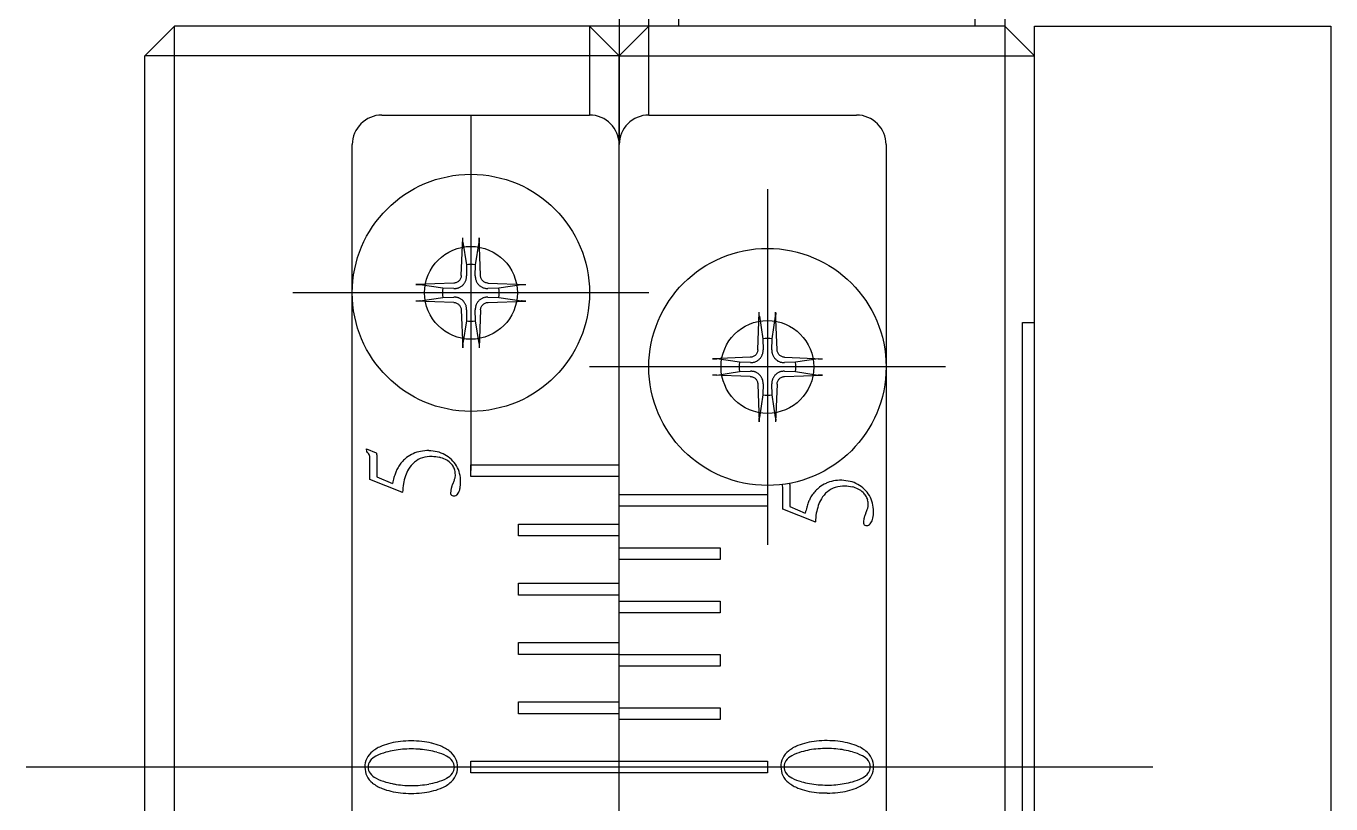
# Model space of a CAD drawing. Extents: x 1 to 277, y 0 to 196.
# Drawn here: x 169.95 to 191.95, y 108.89 to 122.01 of the extents above; entities that cross this region are included whole.
import ezdxf

# ---------------------------------------------------------------- set-up
doc = ezdxf.new("R2010")
doc.units = 0
doc.linetypes.add('CENTER', pattern=[50.8, 31.75, -6.35, 6.35, -6.35])
doc.layers.get('0').update_dxf_attribs({"linetype": 'CONTINUOUS'})
doc.layers.add('CENTER', color=1, linetype='CENTER')

msp = doc.modelspace()

# ---------------------------------------------------------------- linework, layer by layer
at = {"color": 7, "linetype": 'CONTINUOUS'}
for p, q in [((180.45, 122.01), (180.45, 130.01)), ((180.95, 130.01), (180.95, 122.01)), ((185.95, 122.01), (185.95, 130.01)), ((186.45, 130.01), (186.45, 122.01)), ((171.95, 121.51), (172.45, 122.01)), ((172.45, 97.01), (172.45, 122.01)), ((186.45, 122.01), (172.45, 122.01)), ((179.45, 122.01), (179.95, 121.51)), ((179.45, 122.01), (179.45, 120.51)), ((179.95, 121.51), (180.45, 122.01)), ((180.45, 120.51), (180.45, 122.01)), ((186.45, 122.01), (186.45, 97.01)), ((186.45, 122.01), (186.95, 121.51)), ((186.95, 122.01), (191.95, 122.01)), ((186.95, 84.51), (186.95, 122.01)), ((191.95, 122.01), (191.95, 89.51)), ((179.95, 121.51), (171.95, 121.51)), ((171.95, 97.51), (171.95, 121.51)), ((179.95, 97.51), (179.95, 121.51)), ((179.95, 121.51), (186.95, 121.51)), ((175.95, 120.51), (179.45, 120.51)), ((180.45, 120.51), (183.95, 120.51)), ((175.45, 99.01), (175.45, 120.01)), ((184.45, 120.01), (184.45, 99.01)), ((177.287, 117.8), (177.312, 118.436)), ((177.311, 118.415), (177.312, 118.426)), ((177.311, 118.405), (177.311, 118.415)), ((177.311, 118.4), (177.311, 118.405)), ((177.311, 118.395), (177.311, 118.4)), ((177.312, 118.385), (177.311, 118.395)), ((177.312, 118.426), (177.312, 118.436)), ((177.312, 118.381), (177.312, 118.385)), ((177.312, 118.377), (177.312, 118.381)), ((177.312, 118.373), (177.312, 118.377)), ((177.312, 118.37), (177.312, 118.373)), ((177.313, 118.367), (177.312, 118.37)), ((177.313, 118.364), (177.313, 118.367)), ((177.313, 118.364), (177.373, 117.983)), ((177.527, 117.983), (177.587, 118.364)), ((177.588, 118.37), (177.587, 118.367)), ((177.587, 118.367), (177.587, 118.364)), ((177.588, 118.436), (177.588, 118.426)), ((177.613, 117.8), (177.588, 118.436)), ((177.588, 118.426), (177.589, 118.415)), ((177.589, 118.395), (177.588, 118.385)), ((177.588, 118.385), (177.588, 118.381)), ((177.588, 118.381), (177.588, 118.377)), ((177.588, 118.377), (177.588, 118.373)), ((177.588, 118.373), (177.588, 118.37)), ((177.589, 118.415), (177.589, 118.405)), ((177.589, 118.405), (177.589, 118.4)), ((177.589, 118.4), (177.589, 118.395)), ((177.373, 117.983), (177.377, 117.798)), ((177.523, 117.798), (177.527, 117.983)), ((177.24, 117.703), (177.231, 117.696)), ((177.249, 117.711), (177.24, 117.703)), ((177.257, 117.72), (177.249, 117.711)), ((177.265, 117.73), (177.257, 117.72)), ((177.271, 117.741), (177.265, 117.73)), ((177.277, 117.752), (177.271, 117.741)), ((177.281, 117.764), (177.277, 117.752)), ((177.284, 117.776), (177.281, 117.764)), ((177.286, 117.788), (177.284, 117.776)), ((177.287, 117.8), (177.286, 117.788)), ((177.614, 117.787), (177.613, 117.8)), ((177.616, 117.775), (177.614, 117.787)), ((177.619, 117.763), (177.616, 117.775)), ((177.623, 117.752), (177.619, 117.763)), ((177.629, 117.74), (177.623, 117.752)), ((177.635, 117.73), (177.629, 117.74)), ((177.643, 117.72), (177.635, 117.73)), ((177.651, 117.711), (177.643, 117.72)), ((177.66, 117.703), (177.651, 117.711)), ((177.67, 117.696), (177.66, 117.703)), ((177.161, 117.673), (176.524, 117.648)), ((176.524, 117.648), (176.535, 117.649)), ((176.535, 117.649), (176.545, 117.649)), ((176.545, 117.649), (176.556, 117.649)), ((176.556, 117.649), (176.561, 117.649)), ((176.561, 117.649), (176.566, 117.649)), ((176.566, 117.649), (176.575, 117.649)), ((176.575, 117.649), (176.579, 117.649)), ((176.579, 117.649), (176.583, 117.648)), ((176.583, 117.648), (176.587, 117.648)), ((176.587, 117.648), (176.59, 117.648)), ((176.59, 117.648), (176.593, 117.648)), ((176.593, 117.648), (176.596, 117.647)), ((176.978, 117.588), (176.596, 117.647)), ((177.163, 117.583), (176.978, 117.588)), ((177.173, 117.674), (177.161, 117.673)), ((177.185, 117.676), (177.173, 117.674)), ((177.197, 117.679), (177.185, 117.676)), ((177.209, 117.684), (177.197, 117.679)), ((177.22, 117.689), (177.209, 117.684)), ((177.231, 117.696), (177.22, 117.689)), ((177.68, 117.689), (177.67, 117.696)), ((177.691, 117.684), (177.68, 117.689)), ((177.703, 117.679), (177.691, 117.684)), ((177.715, 117.676), (177.703, 117.679)), ((177.727, 117.674), (177.715, 117.676)), ((177.739, 117.673), (177.727, 117.674)), ((177.922, 117.588), (177.737, 117.583)), ((177.739, 117.673), (178.376, 117.648)), ((178.304, 117.647), (177.922, 117.588)), ((178.304, 117.647), (178.307, 117.648)), ((178.307, 117.648), (178.31, 117.648)), ((178.31, 117.648), (178.313, 117.648)), ((178.313, 117.648), (178.317, 117.648)), ((178.317, 117.648), (178.321, 117.649)), ((178.321, 117.649), (178.325, 117.649)), ((178.325, 117.649), (178.334, 117.649)), ((178.334, 117.649), (178.339, 117.649)), ((178.339, 117.649), (178.344, 117.649)), ((178.344, 117.649), (178.355, 117.649)), ((178.355, 117.649), (178.365, 117.649)), ((178.365, 117.649), (178.376, 117.648)), ((176.535, 117.372), (176.524, 117.372)), ((177.161, 117.348), (176.524, 117.372)), ((176.545, 117.372), (176.535, 117.372)), ((176.556, 117.372), (176.545, 117.372)), ((176.561, 117.372), (176.556, 117.372)), ((176.566, 117.372), (176.561, 117.372)), ((176.575, 117.372), (176.566, 117.372)), ((176.579, 117.372), (176.575, 117.372)), ((176.583, 117.372), (176.579, 117.372)), ((176.587, 117.373), (176.583, 117.372)), ((176.59, 117.373), (176.587, 117.373)), ((176.593, 117.373), (176.59, 117.373)), ((176.596, 117.373), (176.593, 117.373)), ((176.596, 117.373), (176.978, 117.433)), ((176.978, 117.433), (177.163, 117.437)), ((177.161, 117.348), (177.173, 117.347)), ((177.173, 117.347), (177.185, 117.345)), ((177.185, 117.345), (177.197, 117.342)), ((177.197, 117.342), (177.209, 117.337)), ((177.209, 117.337), (177.22, 117.332)), ((177.22, 117.332), (177.23, 117.325)), ((177.23, 117.325), (177.24, 117.318)), ((177.24, 117.318), (177.249, 117.31)), ((177.249, 117.31), (177.257, 117.301)), ((177.257, 117.301), (177.265, 117.291)), ((177.265, 117.291), (177.271, 117.28)), ((177.271, 117.28), (177.277, 117.269)), ((177.277, 117.269), (177.281, 117.258)), ((177.619, 117.257), (177.623, 117.269)), ((177.623, 117.269), (177.629, 117.28)), ((177.629, 117.28), (177.635, 117.291)), ((177.635, 117.291), (177.643, 117.301)), ((177.643, 117.301), (177.651, 117.31)), ((177.651, 117.31), (177.66, 117.318)), ((177.66, 117.318), (177.669, 117.325)), ((177.669, 117.325), (177.68, 117.332)), ((177.68, 117.332), (177.691, 117.337)), ((177.691, 117.337), (177.703, 117.342)), ((177.703, 117.342), (177.715, 117.345)), ((177.715, 117.345), (177.727, 117.347)), ((177.727, 117.347), (177.739, 117.348)), ((177.737, 117.437), (177.922, 117.433)), ((177.739, 117.348), (178.376, 117.372)), ((177.922, 117.433), (178.304, 117.373)), ((178.307, 117.373), (178.304, 117.373)), ((178.31, 117.373), (178.307, 117.373)), ((178.313, 117.373), (178.31, 117.373)), ((178.317, 117.372), (178.313, 117.373)), ((178.321, 117.372), (178.317, 117.372)), ((178.325, 117.372), (178.321, 117.372)), ((178.334, 117.372), (178.325, 117.372)), ((178.339, 117.372), (178.334, 117.372)), ((178.344, 117.372), (178.339, 117.372)), ((178.355, 117.372), (178.344, 117.372)), ((178.365, 117.372), (178.355, 117.372)), ((178.376, 117.372), (178.365, 117.372)), ((177.281, 117.258), (177.284, 117.245)), ((177.284, 117.245), (177.286, 117.233)), ((177.286, 117.233), (177.287, 117.221)), ((177.287, 117.221), (177.312, 116.584)), ((177.377, 117.223), (177.373, 117.038)), ((177.527, 117.038), (177.523, 117.223)), ((177.613, 117.221), (177.588, 116.584)), ((177.613, 117.221), (177.614, 117.233)), ((177.614, 117.233), (177.616, 117.245)), ((177.616, 117.245), (177.619, 117.257)), ((182.287, 116.55), (182.312, 117.186)), ((182.311, 117.165), (182.312, 117.176)), ((182.311, 117.155), (182.311, 117.165)), ((182.311, 117.15), (182.311, 117.155)), ((182.311, 117.145), (182.311, 117.15)), ((182.312, 117.135), (182.311, 117.145)), ((182.312, 117.176), (182.312, 117.186)), ((182.312, 117.131), (182.312, 117.135)), ((182.312, 117.127), (182.312, 117.131)), ((182.312, 117.123), (182.312, 117.127)), ((182.312, 117.12), (182.312, 117.123)), ((182.313, 117.117), (182.312, 117.12)), ((182.313, 117.114), (182.313, 117.117)), ((182.313, 117.114), (182.373, 116.733)), ((182.527, 116.733), (182.587, 117.114)), ((182.588, 117.12), (182.587, 117.117)), ((182.587, 117.117), (182.587, 117.114)), ((182.588, 117.186), (182.588, 117.176)), ((182.613, 116.55), (182.588, 117.186)), ((182.588, 117.176), (182.589, 117.165)), ((182.589, 117.145), (182.588, 117.135)), ((182.588, 117.135), (182.588, 117.131)), ((182.588, 117.131), (182.588, 117.127)), ((182.588, 117.127), (182.588, 117.123)), ((182.588, 117.123), (182.588, 117.12)), ((182.589, 117.165), (182.589, 117.155)), ((182.589, 117.155), (182.589, 117.15)), ((182.589, 117.15), (182.589, 117.145)), ((177.373, 117.038), (177.313, 116.656)), ((177.587, 116.656), (177.527, 117.038)), ((186.75, 117.01), (186.95, 117.01)), ((186.75, 102.01), (186.75, 117.01)), ((177.311, 116.626), (177.312, 116.635)), ((177.311, 116.621), (177.311, 116.626)), ((177.311, 116.616), (177.311, 116.621)), ((177.311, 116.605), (177.311, 116.616)), ((177.312, 116.595), (177.311, 116.605)), ((177.312, 116.651), (177.313, 116.654)), ((177.312, 116.647), (177.312, 116.651)), ((177.312, 116.644), (177.312, 116.647)), ((177.312, 116.64), (177.312, 116.644)), ((177.312, 116.635), (177.312, 116.64)), ((177.313, 116.654), (177.313, 116.656)), ((177.587, 116.656), (177.587, 116.654)), ((177.587, 116.654), (177.588, 116.651)), ((177.588, 116.651), (177.588, 116.647)), ((177.588, 116.647), (177.588, 116.644)), ((177.588, 116.644), (177.588, 116.64)), ((177.588, 116.64), (177.588, 116.635)), ((177.588, 116.635), (177.589, 116.626)), ((177.589, 116.605), (177.588, 116.595)), ((177.589, 116.626), (177.589, 116.621)), ((177.589, 116.621), (177.589, 116.616)), ((177.589, 116.616), (177.589, 116.605)), ((182.373, 116.733), (182.377, 116.548)), ((182.523, 116.548), (182.527, 116.733)), ((177.312, 116.584), (177.312, 116.595)), ((177.588, 116.595), (177.588, 116.584)), ((182.161, 116.423), (181.524, 116.398)), ((181.524, 116.398), (181.535, 116.399)), ((181.535, 116.399), (181.545, 116.399)), ((181.545, 116.399), (181.556, 116.399)), ((181.556, 116.399), (181.561, 116.399)), ((181.561, 116.399), (181.566, 116.399)), ((181.566, 116.399), (181.575, 116.399)), ((181.575, 116.399), (181.579, 116.399)), ((181.579, 116.399), (181.583, 116.398)), ((181.583, 116.398), (181.587, 116.398)), ((181.587, 116.398), (181.59, 116.398)), ((181.59, 116.398), (181.593, 116.398)), ((181.593, 116.398), (181.596, 116.397)), ((181.978, 116.338), (181.596, 116.397)), ((182.173, 116.424), (182.161, 116.423)), ((182.185, 116.426), (182.173, 116.424)), ((182.197, 116.429), (182.185, 116.426)), ((182.209, 116.434), (182.197, 116.429)), ((182.22, 116.439), (182.209, 116.434)), ((182.231, 116.446), (182.22, 116.439)), ((182.24, 116.453), (182.231, 116.446)), ((182.249, 116.461), (182.24, 116.453)), ((182.257, 116.47), (182.249, 116.461)), ((182.265, 116.48), (182.257, 116.47)), ((182.271, 116.491), (182.265, 116.48)), ((182.277, 116.502), (182.271, 116.491)), ((182.281, 116.514), (182.277, 116.502)), ((182.284, 116.526), (182.281, 116.514)), ((182.286, 116.538), (182.284, 116.526)), ((182.287, 116.55), (182.286, 116.538)), ((182.614, 116.537), (182.613, 116.55)), ((182.616, 116.525), (182.614, 116.537)), ((182.619, 116.513), (182.616, 116.525)), ((182.623, 116.502), (182.619, 116.513)), ((182.629, 116.49), (182.623, 116.502)), ((182.635, 116.48), (182.629, 116.49)), ((182.643, 116.47), (182.635, 116.48)), ((182.651, 116.461), (182.643, 116.47)), ((182.66, 116.453), (182.651, 116.461)), ((182.67, 116.446), (182.66, 116.453)), ((182.68, 116.439), (182.67, 116.446)), ((182.691, 116.434), (182.68, 116.439)), ((182.703, 116.429), (182.691, 116.434)), ((182.715, 116.426), (182.703, 116.429)), ((182.727, 116.424), (182.715, 116.426)), ((182.739, 116.423), (182.727, 116.424)), ((182.739, 116.423), (183.376, 116.398)), ((183.304, 116.397), (182.922, 116.338)), ((183.304, 116.397), (183.307, 116.398)), ((183.307, 116.398), (183.31, 116.398)), ((183.31, 116.398), (183.313, 116.398)), ((183.313, 116.398), (183.317, 116.398)), ((183.317, 116.398), (183.321, 116.399)), ((183.321, 116.399), (183.325, 116.399)), ((183.325, 116.399), (183.334, 116.399)), ((183.334, 116.399), (183.339, 116.399)), ((183.339, 116.399), (183.344, 116.399)), ((183.344, 116.399), (183.355, 116.399)), ((183.355, 116.399), (183.365, 116.399)), ((183.365, 116.399), (183.376, 116.398)), ((181.596, 116.123), (181.978, 116.183)), ((182.163, 116.333), (181.978, 116.338)), ((181.978, 116.183), (182.163, 116.187)), ((182.922, 116.338), (182.737, 116.333)), ((182.737, 116.187), (182.922, 116.183)), ((182.922, 116.183), (183.304, 116.123)), ((181.535, 116.122), (181.524, 116.122)), ((182.161, 116.098), (181.524, 116.122)), ((181.545, 116.122), (181.535, 116.122)), ((181.556, 116.122), (181.545, 116.122)), ((181.561, 116.122), (181.556, 116.122)), ((181.566, 116.122), (181.561, 116.122)), ((181.575, 116.122), (181.566, 116.122)), ((181.579, 116.122), (181.575, 116.122)), ((181.583, 116.122), (181.579, 116.122)), ((181.587, 116.123), (181.583, 116.122)), ((181.59, 116.123), (181.587, 116.123)), ((181.593, 116.123), (181.59, 116.123)), ((181.596, 116.123), (181.593, 116.123)), ((182.161, 116.098), (182.173, 116.097)), ((182.173, 116.097), (182.185, 116.095)), ((182.185, 116.095), (182.197, 116.092)), ((182.197, 116.092), (182.209, 116.087)), ((182.209, 116.087), (182.22, 116.082)), ((182.22, 116.082), (182.23, 116.075)), ((182.23, 116.075), (182.24, 116.068)), ((182.24, 116.068), (182.249, 116.06)), ((182.249, 116.06), (182.257, 116.051)), ((182.257, 116.051), (182.265, 116.041)), ((182.265, 116.041), (182.271, 116.03)), ((182.271, 116.03), (182.277, 116.019)), ((182.277, 116.019), (182.281, 116.008)), ((182.281, 116.008), (182.284, 115.995)), ((182.284, 115.995), (182.286, 115.983)), ((182.286, 115.983), (182.287, 115.971)), ((182.287, 115.971), (182.312, 115.334)), ((182.377, 115.973), (182.373, 115.788)), ((182.527, 115.788), (182.523, 115.973)), ((182.613, 115.971), (182.588, 115.334)), ((182.613, 115.971), (182.614, 115.983)), ((182.614, 115.983), (182.616, 115.995)), ((182.616, 115.995), (182.619, 116.007)), ((182.619, 116.007), (182.623, 116.019)), ((182.623, 116.019), (182.629, 116.03)), ((182.629, 116.03), (182.635, 116.041)), ((182.635, 116.041), (182.643, 116.051)), ((182.643, 116.051), (182.651, 116.06)), ((182.651, 116.06), (182.66, 116.068)), ((182.66, 116.068), (182.669, 116.075)), ((182.669, 116.075), (182.68, 116.082)), ((182.68, 116.082), (182.691, 116.087)), ((182.691, 116.087), (182.703, 116.092)), ((182.703, 116.092), (182.715, 116.095)), ((182.715, 116.095), (182.727, 116.097)), ((182.727, 116.097), (182.739, 116.098)), ((182.739, 116.098), (183.376, 116.122)), ((183.307, 116.123), (183.304, 116.123)), ((183.31, 116.123), (183.307, 116.123)), ((183.313, 116.123), (183.31, 116.123)), ((183.317, 116.122), (183.313, 116.123)), ((183.321, 116.122), (183.317, 116.122)), ((183.325, 116.122), (183.321, 116.122)), ((183.334, 116.122), (183.325, 116.122)), ((183.339, 116.122), (183.334, 116.122)), ((183.344, 116.122), (183.339, 116.122)), ((183.355, 116.122), (183.344, 116.122)), ((183.365, 116.122), (183.355, 116.122)), ((183.376, 116.122), (183.365, 116.122)), ((182.373, 115.788), (182.313, 115.406)), ((182.587, 115.406), (182.527, 115.788)), ((182.311, 115.376), (182.312, 115.385)), ((182.311, 115.371), (182.311, 115.376)), ((182.311, 115.366), (182.311, 115.371)), ((182.311, 115.355), (182.311, 115.366)), ((182.312, 115.345), (182.311, 115.355)), ((182.312, 115.401), (182.313, 115.404)), ((182.312, 115.397), (182.312, 115.401)), ((182.312, 115.394), (182.312, 115.397)), ((182.312, 115.39), (182.312, 115.394)), ((182.312, 115.385), (182.312, 115.39)), ((182.312, 115.334), (182.312, 115.345)), ((182.313, 115.404), (182.313, 115.406)), ((182.587, 115.406), (182.587, 115.404)), ((182.587, 115.404), (182.588, 115.401)), ((182.588, 115.401), (182.588, 115.397)), ((182.588, 115.397), (182.588, 115.394)), ((182.588, 115.394), (182.588, 115.39)), ((182.588, 115.39), (182.588, 115.385)), ((182.588, 115.385), (182.589, 115.376)), ((182.589, 115.355), (182.588, 115.345)), ((182.588, 115.345), (182.588, 115.334)), ((182.589, 115.376), (182.589, 115.371)), ((182.589, 115.371), (182.589, 115.366)), ((182.589, 115.366), (182.589, 115.355)), ((175.693, 114.831), (175.689, 114.876)), ((175.689, 114.876), (175.852, 114.809)), ((175.746, 114.361), (175.746, 114.734)), ((175.866, 114.776), (175.866, 114.405)), ((175.866, 114.405), (176.127, 114.295)), ((177.45, 114.41), (177.45, 114.61)), ((177.45, 114.61), (179.95, 114.61)), ((179.95, 114.41), (177.45, 114.41)), ((176.286, 114.147), (175.746, 114.361)), ((182.707, 113.861), (182.707, 114.234)), ((182.827, 114.276), (182.827, 113.905)), ((179.95, 114.11), (182.45, 114.11)), ((182.45, 114.11), (182.45, 113.91)), ((182.45, 113.91), (179.95, 113.91)), ((183.247, 113.647), (182.707, 113.861)), ((182.827, 113.905), (183.088, 113.795)), ((178.25, 113.41), (178.25, 113.61)), ((178.25, 113.61), (179.95, 113.61)), ((179.95, 113.41), (178.25, 113.41)), ((179.95, 113.21), (181.65, 113.21)), ((181.65, 113.21), (181.65, 113.01)), ((181.65, 113.01), (179.95, 113.01)), ((178.25, 112.41), (178.25, 112.61)), ((178.25, 112.61), (179.95, 112.61)), ((179.95, 112.41), (178.25, 112.41)), ((179.95, 112.31), (181.65, 112.31)), ((181.65, 112.31), (181.65, 112.11)), ((181.65, 112.11), (179.95, 112.11)), ((178.25, 111.41), (178.25, 111.61)), ((178.25, 111.61), (179.95, 111.61)), ((179.95, 111.41), (178.25, 111.41)), ((179.95, 111.41), (181.65, 111.41)), ((181.65, 111.41), (181.65, 111.21)), ((181.65, 111.21), (179.95, 111.21)), ((178.25, 110.41), (178.25, 110.61)), ((178.25, 110.61), (179.95, 110.61)), ((179.95, 110.51), (181.65, 110.51)), ((181.65, 110.51), (181.65, 110.31)), ((179.95, 110.41), (178.25, 110.41)), ((181.65, 110.31), (179.95, 110.31)), ((177.45, 109.41), (177.45, 109.61)), ((177.45, 109.61), (182.45, 109.61)), ((182.45, 109.61), (182.45, 109.41)), ((182.45, 109.41), (177.45, 109.41))]:
    msp.add_line(p, q, dxfattribs=at)
for centre, radius in [((177.45, 117.51), 2), ((177.45, 117.51), 0.783), ((182.45, 116.26), 2), ((182.45, 116.26), 0.783)]:
    msp.add_circle(centre, radius, dxfattribs=at)
for centre, radius, start, end in [((175.95, 120.01), 0.5, 90, 180), ((179.45, 120.01), 0.5, 0, 90), ((180.45, 120.01), 0.5, 90, 180), ((183.95, 120.01), 0.5, 0, 90), ((177.45, 117.51), 0.479, 80.6957, 99.3043), ((177.163, 117.793), 0.214, 333.7006, 339.428), ((177.171, 117.79), 0.206, 339.386, 345.0043), ((177.161, 117.792), 0.216, 345.0596, 350.4557), ((177.155, 117.793), 0.222, 350.4292, 355.7575), ((177.165, 117.793), 0.212, 355.7311, 1.3135), ((177.735, 117.793), 0.213, 178.6874, 184.268), ((177.745, 117.793), 0.222, 184.2424, 189.5709), ((177.739, 117.792), 0.216, 189.5456, 194.9391), ((177.729, 117.79), 0.206, 194.9953, 200.6145), ((177.737, 117.793), 0.214, 200.572, 206.2994), ((177.45, 117.51), 0.479, 170.6957, 189.3043), ((177.168, 117.796), 0.213, 268.6874, 274.268), ((177.167, 117.806), 0.222, 274.2424, 279.5709), ((177.168, 117.799), 0.216, 279.5456, 284.9391), ((177.171, 117.789), 0.206, 284.9953, 290.6145), ((177.168, 117.797), 0.214, 290.572, 296.2994), ((177.174, 117.785), 0.201, 296.2694, 302.6116), ((177.169, 117.793), 0.209, 302.6454, 308.7756), ((177.174, 117.787), 0.202, 308.7204, 314.9342), ((177.173, 117.787), 0.202, 315.0678, 321.2775), ((177.168, 117.791), 0.209, 321.2249, 327.3542), ((177.175, 117.786), 0.201, 327.3884, 333.7306), ((177.725, 117.786), 0.201, 206.2694, 212.6116), ((177.732, 117.791), 0.209, 212.6454, 218.7756), ((177.727, 117.787), 0.202, 218.7204, 224.9342), ((177.726, 117.787), 0.202, 225.0678, 231.2775), ((177.731, 117.793), 0.209, 231.2249, 237.3542), ((177.726, 117.785), 0.201, 237.3884, 243.7306), ((177.732, 117.797), 0.214, 243.7006, 249.428), ((177.729, 117.789), 0.206, 249.386, 255.0043), ((177.732, 117.799), 0.216, 255.0596, 260.4557), ((177.733, 117.806), 0.222, 260.4292, 265.7575), ((177.732, 117.796), 0.212, 265.7311, 271.3135), ((177.45, 117.51), 0.479, 350.6957, 9.3043), ((177.168, 117.225), 0.212, 85.7311, 91.3135), ((177.167, 117.215), 0.222, 80.4292, 85.7575), ((177.168, 117.222), 0.216, 75.0596, 80.4557), ((177.171, 117.232), 0.206, 69.386, 75.0043), ((177.168, 117.223), 0.214, 63.7006, 69.428), ((177.174, 117.236), 0.201, 57.3884, 63.7306), ((177.169, 117.228), 0.209, 51.2249, 57.3542), ((177.174, 117.234), 0.202, 45.0678, 51.2775), ((177.173, 117.234), 0.202, 38.7204, 44.9342), ((177.168, 117.229), 0.209, 32.6454, 38.7756), ((177.175, 117.234), 0.201, 26.2694, 32.6116), ((177.163, 117.228), 0.214, 20.572, 26.2994), ((177.171, 117.231), 0.206, 14.9953, 20.6145), ((177.161, 117.229), 0.216, 9.5456, 14.9391), ((177.155, 117.227), 0.222, 4.2424, 9.5709), ((177.745, 117.227), 0.222, 170.4292, 175.7575), ((177.739, 117.229), 0.216, 165.0596, 170.4557), ((177.729, 117.231), 0.206, 159.386, 165.0043), ((177.737, 117.228), 0.214, 153.7006, 159.428), ((177.725, 117.234), 0.201, 147.3884, 153.7306), ((177.732, 117.229), 0.209, 141.2249, 147.3542), ((177.727, 117.234), 0.202, 135.0678, 141.2775), ((177.726, 117.234), 0.202, 128.7204, 134.9342), ((177.731, 117.228), 0.209, 122.6454, 128.7756), ((177.726, 117.236), 0.201, 116.2694, 122.6116), ((177.732, 117.223), 0.214, 110.572, 116.2994), ((177.729, 117.232), 0.206, 104.9953, 110.6145), ((177.732, 117.222), 0.216, 99.5456, 104.9391), ((177.733, 117.215), 0.222, 94.2424, 99.5709), ((177.732, 117.225), 0.213, 88.6874, 94.268), ((177.165, 117.228), 0.213, 358.6874, 4.268), ((177.735, 117.228), 0.212, 175.7311, 181.3135), ((177.45, 117.51), 0.479, 260.6957, 279.3043), ((182.45, 116.26), 0.479, 80.6957, 99.3043), ((182.174, 116.537), 0.202, 308.7204, 314.9342), ((182.173, 116.537), 0.202, 315.0678, 321.2775), ((182.168, 116.541), 0.209, 321.2249, 327.3542), ((182.175, 116.536), 0.201, 327.3884, 333.7306), ((182.163, 116.543), 0.214, 333.7006, 339.428), ((182.171, 116.54), 0.206, 339.386, 345.0043), ((182.161, 116.542), 0.216, 345.0596, 350.4557), ((182.155, 116.543), 0.222, 350.4292, 355.7575), ((182.165, 116.543), 0.212, 355.7311, 1.3135), ((182.735, 116.543), 0.213, 178.6874, 184.268), ((182.745, 116.543), 0.222, 184.2424, 189.5709), ((182.739, 116.542), 0.216, 189.5456, 194.9391), ((182.729, 116.54), 0.206, 194.9953, 200.6145), ((182.737, 116.543), 0.214, 200.572, 206.2994), ((182.725, 116.536), 0.201, 206.2694, 212.6116), ((182.732, 116.541), 0.209, 212.6454, 218.7756), ((182.727, 116.537), 0.202, 218.7204, 224.9342), ((182.726, 116.537), 0.202, 225.0678, 231.2775), ((182.45, 116.26), 0.479, 170.6957, 189.3043), ((182.168, 116.546), 0.213, 268.6874, 274.268), ((182.168, 115.975), 0.212, 85.7311, 91.3135), ((182.167, 116.556), 0.222, 274.2424, 279.5709), ((182.167, 115.965), 0.222, 80.4292, 85.7575), ((182.168, 116.549), 0.216, 279.5456, 284.9391), ((182.168, 115.972), 0.216, 75.0596, 80.4557), ((182.171, 116.539), 0.206, 284.9953, 290.6145), ((182.171, 115.982), 0.206, 69.386, 75.0043), ((182.168, 116.547), 0.214, 290.572, 296.2994), ((182.168, 115.973), 0.214, 63.7006, 69.428), ((182.174, 116.535), 0.201, 296.2694, 302.6116), ((182.174, 115.986), 0.201, 57.3884, 63.7306), ((182.169, 116.543), 0.209, 302.6454, 308.7756), ((182.731, 116.543), 0.209, 231.2249, 237.3542), ((182.726, 116.535), 0.201, 237.3884, 243.7306), ((182.726, 115.986), 0.201, 116.2694, 122.6116), ((182.732, 116.547), 0.214, 243.7006, 249.428), ((182.732, 115.973), 0.214, 110.572, 116.2994), ((182.729, 116.539), 0.206, 249.386, 255.0043), ((182.729, 115.982), 0.206, 104.9953, 110.6145), ((182.732, 116.549), 0.216, 255.0596, 260.4557), ((182.732, 115.972), 0.216, 99.5456, 104.9391), ((182.733, 116.556), 0.222, 260.4292, 265.7575), ((182.733, 115.965), 0.222, 94.2424, 99.5709), ((182.732, 116.546), 0.212, 265.7311, 271.3135), ((182.732, 115.975), 0.213, 88.6874, 94.268), ((182.45, 116.26), 0.479, 350.6957, 9.3043), ((182.169, 115.978), 0.209, 51.2249, 57.3542), ((182.174, 115.984), 0.202, 45.0678, 51.2775), ((182.173, 115.984), 0.202, 38.7204, 44.9342), ((182.168, 115.979), 0.209, 32.6454, 38.7756), ((182.175, 115.984), 0.201, 26.2694, 32.6116), ((182.163, 115.978), 0.214, 20.572, 26.2994), ((182.171, 115.981), 0.206, 14.9953, 20.6145), ((182.161, 115.979), 0.216, 9.5456, 14.9391), ((182.155, 115.977), 0.222, 4.2424, 9.5709), ((182.165, 115.978), 0.213, 358.6874, 4.268), ((182.745, 115.977), 0.222, 170.4292, 175.7575), ((182.735, 115.978), 0.212, 175.7311, 181.3135), ((182.739, 115.979), 0.216, 165.0596, 170.4557), ((182.729, 115.981), 0.206, 159.386, 165.0043), ((182.737, 115.978), 0.214, 153.7006, 159.428), ((182.725, 115.984), 0.201, 147.3884, 153.7306), ((182.732, 115.979), 0.209, 141.2249, 147.3542), ((182.727, 115.984), 0.202, 135.0678, 141.2775), ((182.726, 115.984), 0.202, 128.7204, 134.9342), ((182.731, 115.978), 0.209, 122.6454, 128.7756), ((182.45, 116.26), 0.479, 260.6957, 279.3043), ((176.731, 114.154), 0.694, 89.2215, 100.7983), ((176.726, 114.208), 0.639, 75.7632, 88.7145), ((175.573, 114.688), 0.187, 37.1607, 50.255), ((175.624, 114.726), 0.123, 19.8018, 37.0841), ((175.643, 114.734), 0.103, 359.9573, 19.456), ((175.848, 114.794), 0.0151, 37.0574, 74.0647), ((175.837, 114.787), 0.0281, 11.4538, 35.805), ((175.793, 114.777), 0.0733, 359.1351, 11.9708), ((176.705, 114.286), 0.558, 136.6126, 145.5054), ((176.75, 114.243), 0.62, 128.2978, 136.5808), ((176.699, 114.301), 0.543, 114.2446, 127.8899), ((176.793, 114.303), 0.458, 129.8178, 149.7095), ((176.709, 114.276), 0.57, 100.8892, 114.1023), ((176.75, 114.349), 0.395, 107.3246, 129.2769), ((176.782, 114.234), 0.514, 88.4839, 106.8828), ((176.787, 114.096), 0.651, 78.3503, 89.2247), ((176.748, 114.302), 0.544, 61.19, 75.6305), ((176.831, 114.311), 0.433, 64.0754, 78.3685), ((176.741, 114.292), 0.556, 46.7918, 61.0148), ((176.874, 114.401), 0.332, 46.8732, 63.9198), ((176.89, 114.426), 0.303, 31.5113, 45.9675), ((176.784, 114.337), 0.493, 30.7739, 46.7817), ((177.271, 114.073), 1.163, 160.0124, 164.0248), ((176.676, 114.29), 0.53, 153.3872, 160.1611), ((176.688, 114.298), 0.538, 145.5472, 154.6615), ((177.078, 114.163), 0.776, 160.6148, 170.4628), ((176.942, 114.211), 0.633, 149.2808, 160.5721), ((176.919, 114.445), 0.269, 15.6366, 31.3182), ((176.799, 114.482), 0.394, 340.7805, 348.1713), ((176.893, 114.438), 0.295, 0.7211, 15.4421), ((176.981, 114.445), 0.208, 347.9993, 359.3203), ((176.797, 114.347), 0.477, 14.1459, 30.5209), ((176.695, 114.324), 0.581, 359.6263, 13.9812), ((178.264, 113.786), 2.197, 163.9631, 166.5892), ((177.319, 114.123), 1.021, 170.4715, 178.6731), ((177.365, 114.137), 0.257, 169.2315, 179.6241), ((177.505, 114.111), 0.4, 161.5675, 169.3119), ((177.713, 114.042), 0.62, 155.85, 161.6275), ((176.512, 114.581), 0.698, 335.8334, 340.8777), ((177.052, 114.25), 0.218, 326.1652, 348.5243), ((176.756, 114.313), 0.521, 348.2451, 0.7659), ((182.585, 114.226), 0.123, 19.8018, 23.729), ((182.604, 114.234), 0.103, 359.9573, 19.456), ((182.798, 114.287), 0.0281, 11.4538, 18.1573), ((182.754, 114.277), 0.0733, 359.1351, 11.9708), ((183.711, 113.743), 0.62, 128.2978, 136.5808), ((183.66, 113.801), 0.543, 114.2446, 127.8899), ((183.67, 113.776), 0.57, 100.8892, 114.1023), ((183.711, 113.849), 0.395, 107.3246, 129.2769), ((183.692, 113.654), 0.694, 89.2215, 100.7983), ((183.743, 113.734), 0.514, 88.4839, 106.8828), ((183.687, 113.708), 0.639, 75.7632, 88.7145), ((183.748, 113.596), 0.651, 78.3503, 89.2247), ((183.71, 113.802), 0.544, 61.19, 75.6305), ((183.792, 113.811), 0.433, 64.0754, 78.3685), ((183.702, 113.792), 0.556, 46.7918, 61.0148), ((183.835, 113.901), 0.332, 46.8732, 63.9198), ((183.745, 113.837), 0.493, 30.7739, 46.7817), ((176.302, 114.192), 0.0479, 250.8609, 259.2763), ((176.295, 114.154), 0.0092, 257.2044, 282.7956), ((176.296, 114.147), 0.00178, 283.6323, 2.6279), ((177.173, 114.136), 0.066, 178.0277, 205.4071), ((177.15, 114.126), 0.0408, 207.1293, 244.954), ((177.162, 114.156), 0.0728, 246.281, 271.8872), ((177.165, 114.158), 0.0745, 269.7689, 274.4732), ((177.168, 114.12), 0.0361, 274.316, 281.9442), ((177.172, 114.099), 0.015, 281.5786, 295.2913), ((177.136, 114.194), 0.117, 291.5057, 309.093), ((177.127, 114.204), 0.13, 309.3474, 324.6593), ((184.232, 113.573), 1.163, 160.0124, 164.0248), ((183.637, 113.79), 0.53, 153.3872, 160.1611), ((183.649, 113.798), 0.538, 145.5472, 154.6615), ((183.666, 113.786), 0.558, 136.6126, 145.5054), ((183.903, 113.711), 0.633, 149.2808, 160.5721), ((183.754, 113.803), 0.458, 129.8178, 149.7095), ((183.851, 113.926), 0.303, 31.5113, 45.9675), ((183.881, 113.945), 0.269, 15.6366, 31.3182), ((183.855, 113.938), 0.295, 0.7211, 15.4421), ((183.758, 113.847), 0.477, 14.1459, 30.5209), ((183.656, 113.824), 0.581, 359.6263, 13.9812), ((185.225, 113.286), 2.197, 163.9631, 166.5892), ((184.28, 113.623), 1.021, 170.4715, 178.6731), ((184.039, 113.663), 0.776, 160.6148, 170.4628), ((184.675, 113.542), 0.62, 155.85, 161.6275), ((183.473, 114.081), 0.698, 335.8334, 340.8777), ((183.76, 113.982), 0.394, 340.7805, 348.1713), ((183.942, 113.945), 0.208, 347.9993, 359.3203), ((183.717, 113.813), 0.521, 348.2451, 0.7659), ((183.263, 113.692), 0.0479, 250.8609, 259.2763), ((183.256, 113.654), 0.0092, 257.2044, 282.7956), ((183.258, 113.647), 0.00178, 283.6323, 2.6279), ((184.326, 113.637), 0.257, 169.2315, 179.6241), ((184.134, 113.636), 0.066, 178.0277, 205.4071), ((184.466, 113.611), 0.4, 161.5675, 169.3119), ((184.111, 113.626), 0.0408, 207.1293, 244.954), ((184.123, 113.656), 0.0728, 246.281, 271.8872), ((184.126, 113.658), 0.0745, 269.7689, 274.4732), ((184.129, 113.62), 0.0361, 274.316, 281.9442), ((184.133, 113.599), 0.015, 281.5786, 295.2913), ((184.097, 113.694), 0.117, 291.5057, 309.093), ((184.088, 113.704), 0.13, 309.3474, 324.6593), ((184.013, 113.75), 0.218, 326.1652, 348.5243), ((176.18, 109.282), 0.627, 111.378, 128.3895), ((176.346, 108.868), 1.073, 103.2882, 111.5696), ((176.424, 108.304), 1.51, 100.2609, 105.6321), ((176.402, 108.628), 1.32, 96.0471, 103.2628), ((176.434, 108.249), 1.566, 95.0093, 100.2518), ((176.439, 108.276), 1.674, 89.8807, 96.0387), ((176.442, 108.15), 1.665, 89.9697, 95.0017), ((176.447, 108.26), 1.69, 83.9893, 90.1283), ((176.445, 108.024), 1.791, 85.1774, 90.0578), ((176.464, 108.25), 1.564, 79.8375, 85.1847), ((176.485, 108.626), 1.322, 76.768, 84.0003), ((176.492, 108.408), 1.404, 74.0998, 79.8418), ((176.544, 108.874), 1.067, 68.4257, 76.7665), ((176.711, 109.293), 0.615, 51.322, 68.56), ((183.188, 109.3), 0.614, 111.4271, 128.6908), ((183.363, 108.852), 1.096, 103.2202, 111.3887), ((183.413, 108.424), 1.397, 100.4575, 106.2852), ((183.417, 108.622), 1.332, 96.0279, 103.2037), ((183.438, 108.283), 1.54, 94.9868, 100.4479), ((183.454, 108.278), 1.678, 89.881, 96.0309), ((183.455, 108.083), 1.74, 89.9476, 94.9798), ((183.46, 108.308), 1.647, 83.9132, 90.1072), ((183.458, 108.23), 1.593, 84.7956, 90.0236), ((183.463, 108.293), 1.53, 79.4148, 84.7858), ((183.493, 108.615), 1.338, 76.7882, 83.9019), ((183.467, 108.316), 1.507, 73.9788, 79.4048), ((183.541, 108.823), 1.125, 68.7761, 76.7628), ((183.722, 109.292), 0.622, 51.5501, 68.6825), ((175.996, 109.511), 0.334, 154.6264, 180.6532), ((176.014, 109.495), 0.356, 128.658, 153.5476), ((175.888, 109.508), 0.173, 143.6842, 180.279), ((175.989, 109.423), 0.305, 117.3429, 142.1158), ((176.208, 109.008), 0.774, 104.2709, 117.586), ((176.7, 109.058), 0.722, 61.8651, 75.7722), ((176.905, 109.437), 0.291, 36.7157, 62.2786), ((176.872, 109.496), 0.356, 26.2729, 51.1261), ((176.993, 109.509), 0.178, 359.5975, 35.2384), ((176.889, 109.511), 0.334, 359.2919, 25.2597), ((183.012, 109.517), 0.336, 154.7936, 180.6548), ((183.026, 109.504), 0.354, 128.8001, 153.801), ((182.906, 109.515), 0.177, 144.7577, 180.348), ((182.997, 109.442), 0.293, 118.0577, 143.3426), ((183.212, 109.045), 0.744, 104.8755, 118.3122), ((183.684, 109.002), 0.787, 62.2481, 75.3556), ((183.912, 109.43), 0.303, 37.7983, 62.743), ((183.887, 109.502), 0.356, 26.4303, 51.3642), ((184.014, 109.514), 0.171, 359.8199, 36.5156), ((183.905, 109.517), 0.333, 359.3132, 25.4071), ((175.995, 109.503), 0.332, 179.2937, 205.4267), ((176.016, 109.521), 0.359, 206.5466, 231.2478), ((175.886, 109.507), 0.171, 179.8353, 216.5002), ((175.992, 109.595), 0.308, 218.0346, 242.5067), ((176.903, 109.579), 0.293, 298.0577, 323.3426), ((176.872, 109.518), 0.356, 308.8739, 333.7271), ((176.994, 109.506), 0.177, 324.7577, 0.348), ((176.888, 109.503), 0.336, 334.7936, 0.6548), ((183.011, 109.509), 0.334, 179.2919, 205.2597), ((183.03, 109.526), 0.359, 206.3651, 231.0339), ((182.907, 109.512), 0.178, 179.5975, 215.2384), ((182.998, 109.587), 0.295, 216.8956, 242.0987), ((183.913, 109.594), 0.3, 297.1609, 322.2977), ((183.886, 109.525), 0.356, 308.658, 333.5476), ((184.012, 109.513), 0.173, 323.6842, 0.279), ((183.904, 109.51), 0.334, 334.6264, 0.6532), ((176.188, 109.745), 0.642, 231.8067, 248.4258), ((176.221, 110.03), 0.8, 242.3497, 255.2539), ((176.359, 110.197), 1.125, 248.7761, 256.7628), ((176.433, 110.705), 1.507, 253.9788, 259.4048), ((176.437, 110.727), 1.529, 259.4141, 264.7865), ((176.442, 110.79), 1.593, 264.795, 270.0242), ((176.445, 110.935), 1.738, 269.9442, 274.9832), ((176.462, 110.737), 1.539, 274.9857, 280.449), ((176.488, 110.596), 1.395, 280.4551, 286.2875), ((176.537, 110.166), 1.093, 283.2098, 291.3991), ((176.7, 109.947), 0.713, 284.5816, 298.6061), ((176.71, 109.723), 0.617, 291.4624, 308.6555), ((183.192, 109.733), 0.621, 231.4049, 248.4772), ((183.207, 109.979), 0.739, 242.0281, 255.6092), ((183.357, 110.15), 1.07, 248.4376, 256.7547), ((183.408, 110.614), 1.405, 254.103, 259.8387), ((183.437, 110.777), 1.571, 259.8486, 265.1736), ((183.455, 110.999), 1.793, 265.1796, 270.0556), ((183.458, 110.87), 1.665, 269.969, 275.0024), ((183.466, 110.772), 1.566, 275.0089, 280.2522), ((183.476, 110.716), 1.509, 280.2599, 285.6331), ((183.555, 110.15), 1.07, 283.277, 291.5808), ((183.694, 110.007), 0.768, 284.2215, 297.6355), ((183.722, 109.735), 0.622, 291.3175, 308.4499), ((176.407, 110.405), 1.338, 256.7882, 263.9019), ((176.44, 110.711), 1.646, 263.9099, 270.1105), ((176.446, 110.743), 1.678, 269.881, 276.0309), ((176.483, 110.401), 1.334, 276.0315, 283.2001), ((183.415, 110.399), 1.326, 256.7796, 263.9888), ((183.453, 110.765), 1.693, 263.9963, 270.1213), ((183.461, 110.741), 1.67, 269.8738, 276.0456), ((183.498, 110.389), 1.316, 276.0381, 283.2719)]:
    msp.add_arc(centre, radius, start, end, dxfattribs=at)
at = {"layer": 'CENTER', "color": 1, "linetype": 'CENTER'}
for p, q in [((179.95, 144.51), (179.95, 120.01)), ((177.45, 120.51), (177.45, 114.51)), ((182.45, 119.26), (182.45, 113.26)), ((180.45, 117.51), (174.45, 117.51)), ((185.45, 116.26), (179.45, 116.26)), ((188.95, 109.51), (169.95, 109.51))]:
    msp.add_line(p, q, dxfattribs=at)

doc.saveas('drawing.dxf')
